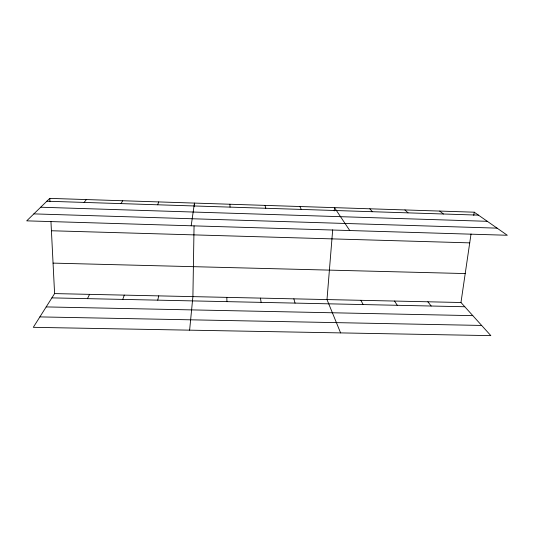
<?xml version="1.0" encoding="UTF-8"?>
<svg xmlns="http://www.w3.org/2000/svg" width="534" height="534" viewBox="0 0 534 534"><rect width="100%" height="100%" fill="white"/><g stroke="black" fill="none" stroke-linecap="round" stroke-linejoin="round"><path stroke-width="0.8" d="M194.056 225.909L192.901 296.63L189.617 330.159M194.383 206.344L194.436 203.087L191.185 225.789M332.689 229.834L326.995 299.574L340.592 332.896M334.231 210.93L334.498 207.646L349.763 230.541M50.957 221.623L54.595 293.593L33.295 327.322L490.839 335.626L460.969 302.511L471.028 233.985M473.758 215.422L474.232 212.192L49.782 198.374L26.7 220.856L507.3 235.26L474.232 212.192M157.744 300.155L158.725 295.876M157.684 204.789L158.711 201.919M122.74 299.4L124.288 295.122M87.456 298.646L89.578 294.361M121.051 203.608L122.693 200.751M84.112 202.419L86.388 199.569M46.178 306.916L472.81 315.647M39.87 316.902L481.648 325.44M54.595 293.593L460.969 302.511M51.891 297.879L464.787 306.743M53.053 263.115L465.221 273.562M51.418 230.755L469.726 242.863M46.858 201.218L478.437 215.129M40.691 207.225L487.302 221.31M33.856 213.887L497.094 228.138M439.722 211.07L443.374 214.001M404.932 209.935L408.023 212.859M369.855 208.794L372.378 211.711M427.861 301.783L431.172 306.022M394.499 301.056L397.296 305.294M360.884 300.315L363.147 304.56M299.901 206.518L301.263 209.415M293.854 298.846L295.062 303.098M265.024 205.383L265.805 208.273M260.458 298.112L261.133 302.371M229.874 204.235L230.061 207.125M49.782 198.374L49.949 201.698M226.81 297.371L226.943 301.637"/></g></svg>
